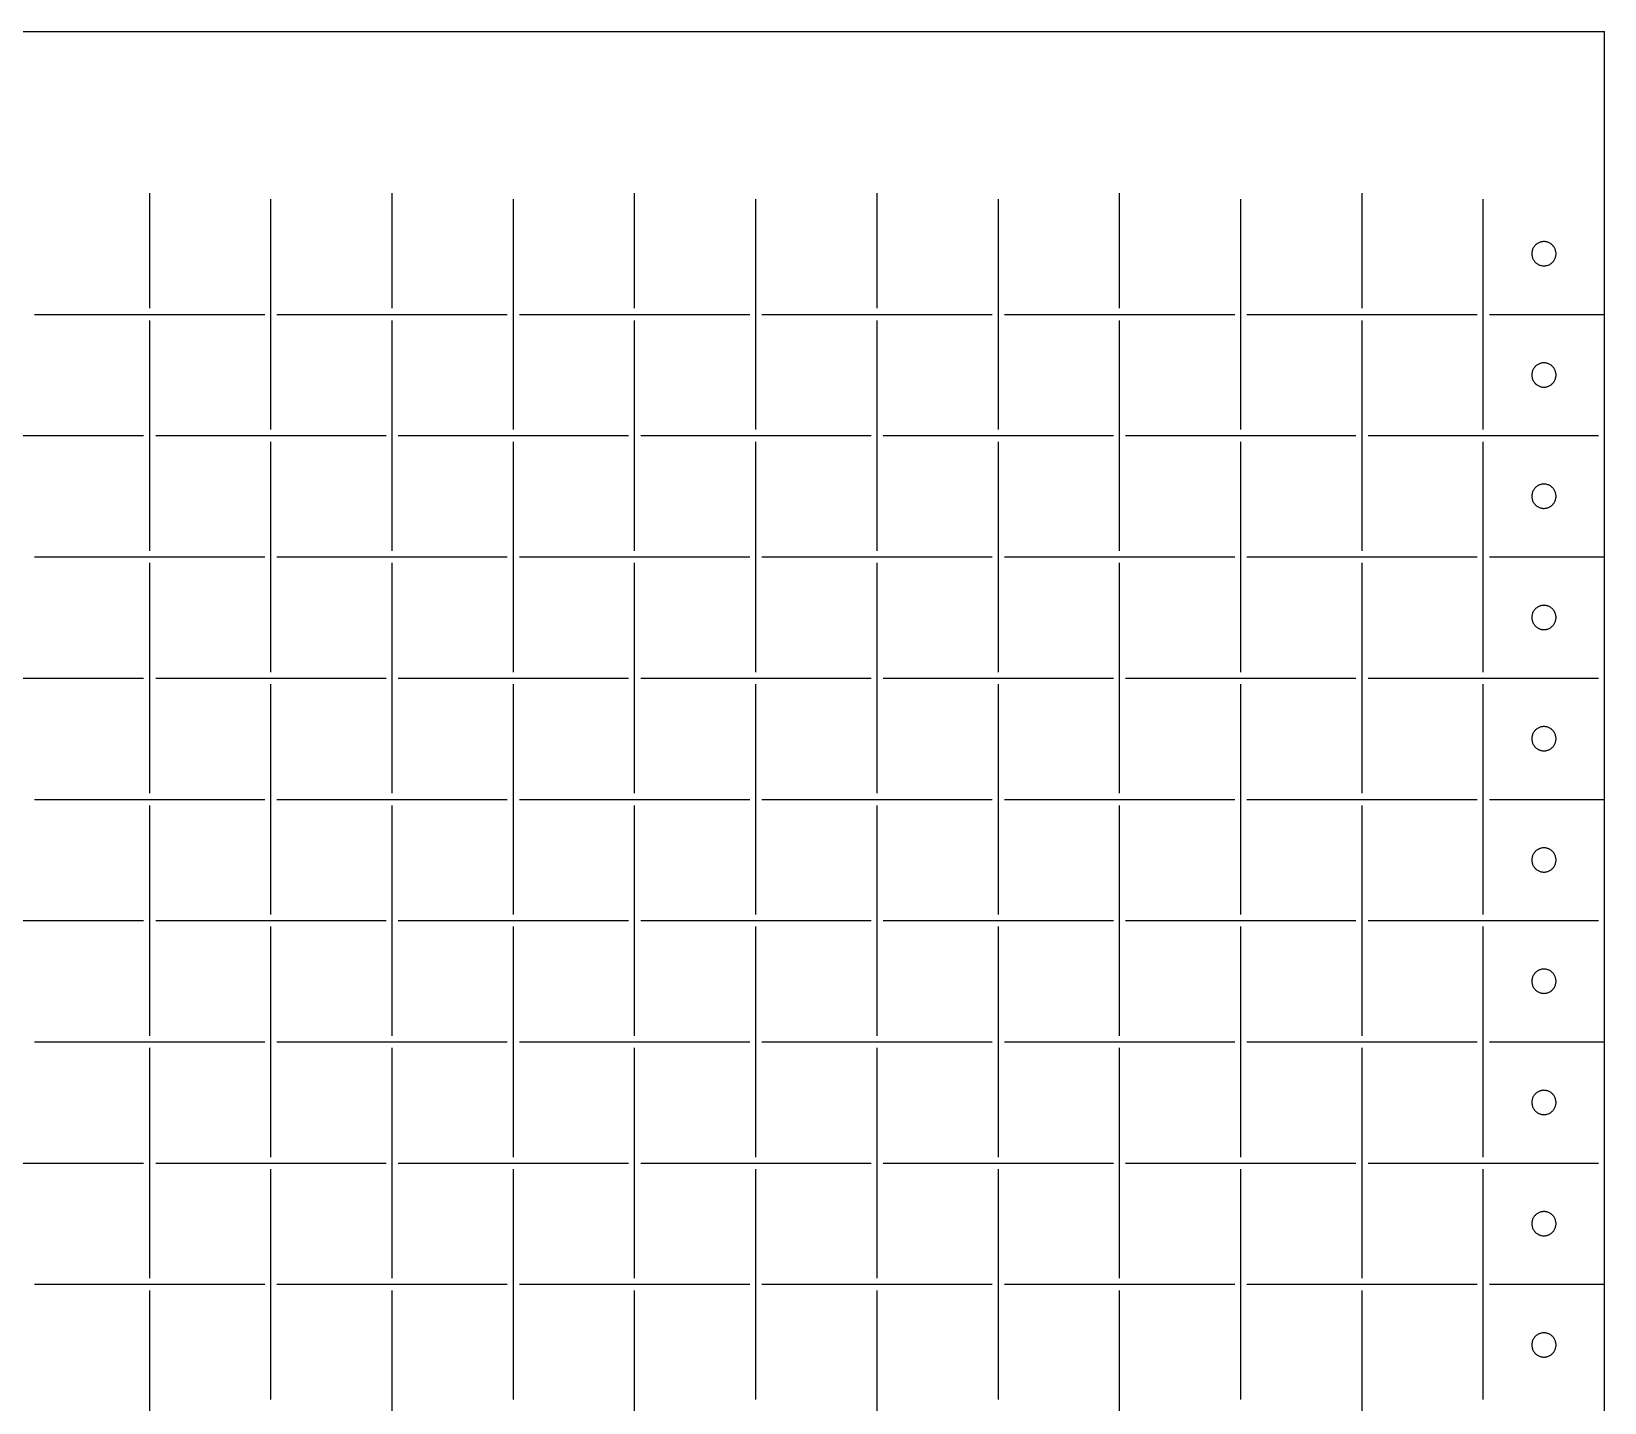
# Model space of a CAD drawing. Extents: x -1 to 386, y 36 to 428.
# Drawn here: x 178.3 to 385.9, y 217.7 to 398.7 of the extents above; entities that cross this region are included whole.
import ezdxf

# ---------------------------------------------------------------- set-up
doc = ezdxf.new("R2010")
doc.units = 0

msp = doc.modelspace()

# ---------------------------------------------------------------- linework, layer by layer
for p, q in [((65.9446, 398.668), (385.944, 398.668)), ((385.944, 36.0018), (385.944, 398.668)), ((193.945, 362.135), (193.945, 377.335)), ((209.945, 346.135), (209.945, 376.535)), ((225.945, 362.135), (225.945, 377.335)), ((241.945, 346.135), (241.945, 376.535)), ((257.944, 362.135), (257.944, 377.335)), ((273.944, 346.135), (273.944, 376.535)), ((289.944, 362.135), (289.944, 377.335)), ((305.944, 346.135), (305.944, 376.535)), ((321.944, 362.135), (321.944, 377.335)), ((337.944, 346.135), (337.944, 376.535)), ((353.944, 362.135), (353.944, 377.335)), ((369.944, 346.135), (369.944, 376.535)), ((376.357, 369.535), (376.347404, 369.434933)), ((376.373, 369.635), (376.357196, 369.535723)), ((376.395, 369.733), (376.372987, 369.634908)), ((376.423, 369.829), (376.39506, 369.732477)), ((376.457, 369.924), (376.422964, 369.829427)), ((376.497, 370.016), (376.457066, 369.923753)), ((376.542, 370.106), (376.496365, 370.01644)), ((376.593, 370.192), (376.541833, 370.105482)), ((376.65, 370.275), (376.593499, 370.191869)), ((376.712, 370.355), (376.650419, 370.275577)), ((376.778, 370.43), (376.711509, 370.354604)), ((376.849, 370.501), (376.777937, 370.429925)), ((376.925, 370.568), (376.84959, 370.501528)), ((377.004, 370.629), (376.924583, 370.567394)), ((377.087, 370.686), (377.003857, 370.629502)), ((377.174, 370.737), (377.087499, 370.685833)), ((377.263, 370.783), (377.173451, 370.737368)), ((377.355, 370.822), (377.262742, 370.782083)), ((377.45, 370.857), (377.355427, 370.822953)), ((377.546, 370.885), (377.44948, 370.856947)), ((377.645, 370.906), (377.5469, 370.884071)), ((377.744, 370.922), (377.644714, 370.90628)), ((377.844, 370.932), (377.743952, 370.922546)), ((377.944, 370.935), (377.843529, 370.931839)), ((378.045, 370.932), (377.944529, 370.935161)), ((378.145, 370.922), (378.044924, 370.931454)), ((378.244, 370.906), (378.144743, 370.92172)), ((378.342, 370.885), (378.2439, 370.906929)), ((378.439, 370.857), (378.34248, 370.885053)), ((378.533, 370.822), (378.438427, 370.856047)), ((378.626, 370.783), (378.533742, 370.822918)), ((378.715, 370.737), (378.625451, 370.782633)), ((378.802, 370.686), (378.715471, 370.737167)), ((378.885, 370.629), (378.801886, 370.685498)), ((378.964, 370.568), (378.884554, 370.629606)), ((379.04, 370.501), (378.964619, 370.567472)), ((379.111, 370.43), (379.039937, 370.501075)), ((379.177, 370.355), (379.110509, 370.430396)), ((379.239, 370.275), (379.177391, 370.354423)), ((379.295, 370.192), (379.238499, 370.275131)), ((379.346, 370.106), (379.294861, 370.192518)), ((379.392, 370.016), (379.346365, 370.10556)), ((379.432, 369.924), (379.392066, 370.016247)), ((379.466, 369.829), (379.431964, 369.923573)), ((379.494, 369.733), (379.46606, 369.829523)), ((379.516, 369.635), (379.493987, 369.733092)), ((379.532, 369.535), (379.516196, 369.634277)), ((379.541, 369.435), (379.531404, 369.535067)), ((376.344, 369.335), (376.347104, 369.234535)), ((376.348, 369.435), (376.344896, 369.334535)), ((376.348, 369.234), (376.357596, 369.133933)), ((376.357, 369.134), (376.372804, 369.034723)), ((376.373, 369.035), (376.395013, 368.936905)), ((376.395, 368.937), (376.42294, 368.840477)), ((376.423, 368.84), (376.457036, 368.745427)), ((376.457, 368.746), (376.496934, 368.653753)), ((376.497, 368.654), (376.542635, 368.564442)), ((376.542, 368.564), (376.593167, 368.477482)), ((376.593, 368.478), (376.649501, 368.394866)), ((376.65, 368.394), (376.711581, 368.31458)), ((376.712, 368.315), (376.778491, 368.239602)), ((376.778, 368.24), (376.849063, 368.168925)), ((376.849, 368.168), (376.92441, 368.101528)), ((376.925, 368.102), (377.004417, 368.040394)), ((377.004, 368.04), (377.087143, 367.983505)), ((377.087, 367.984), (377.173501, 367.932833)), ((377.174, 367.933), (377.263549, 367.887367)), ((377.263, 367.887), (377.355258, 367.84708)), ((377.355, 367.847), (377.449573, 367.812953)), ((377.45, 367.813), (377.54652, 367.784947)), ((377.546, 367.785), (377.6441, 367.763071)), ((377.645, 367.763), (377.744286, 367.74728)), ((377.744, 367.747), (377.844048, 367.737546)), ((377.844, 367.738), (377.944471, 367.734839)), ((377.944, 367.735), (378.044471, 367.738161)), ((378.045, 367.738), (378.145076, 367.747454)), ((378.145, 367.747), (378.244258, 367.76272)), ((378.244, 367.763), (378.3421, 367.784929)), ((378.342, 367.785), (378.43852, 367.813053)), ((378.439, 367.813), (378.533573, 367.847047)), ((378.533, 367.847), (378.625258, 367.88692)), ((378.626, 367.887), (378.715549, 367.932633)), ((378.715, 367.933), (378.801529, 367.984167)), ((378.802, 367.984), (378.885114, 368.040495)), ((378.885, 368.04), (378.964446, 368.101606)), ((378.964, 368.102), (379.039381, 368.168472)), ((379.04, 368.168), (379.111064, 368.239075)), ((379.111, 368.24), (379.177491, 368.315398)), ((379.177, 368.315), (379.238609, 368.39442)), ((379.239, 368.394), (379.295501, 368.477134)), ((379.295, 368.478), (379.346139, 368.564518)), ((379.346, 368.564), (379.391635, 368.653558)), ((379.392, 368.654), (379.431934, 368.746247)), ((379.432, 368.746), (379.466036, 368.840573)), ((379.466, 368.84), (379.49394, 368.936523)), ((379.494, 368.937), (379.516013, 369.035095)), ((379.516, 369.035), (379.531804, 369.134277)), ((379.532, 369.134), (379.541596, 369.234067)), ((379.544, 369.335), (379.540896, 369.435465)), ((379.541, 369.234), (379.544104, 369.334465)), ((178.745, 361.335), (209.145, 361.335)), ((210.745, 361.335), (241.145, 361.335)), ((242.744, 361.335), (273.144, 361.335)), ((274.744, 361.335), (305.144, 361.335)), ((306.744, 361.335), (337.144, 361.335)), ((338.744, 361.335), (369.144, 361.335)), ((370.744, 361.335), (385.944, 361.335)), ((193.945, 330.135), (193.945, 360.535)), ((225.945, 330.135), (225.945, 360.535)), ((257.944, 330.135), (257.944, 360.535)), ((289.944, 330.135), (289.944, 360.535)), ((321.944, 330.135), (321.944, 360.535)), ((353.944, 330.135), (353.944, 360.535)), ((376.344, 353.335), (376.347104, 353.234537)), ((376.348, 353.435), (376.344896, 353.334535)), ((376.357, 353.535), (376.347404, 353.434933)), ((376.348, 353.234), (376.357596, 353.13393)), ((376.357, 353.134), (376.372804, 353.034723)), ((376.373, 353.635), (376.357196, 353.535723)), ((376.395, 353.733), (376.372987, 353.634905)), ((376.373, 353.035), (376.395013, 352.936908)), ((376.395, 352.937), (376.42294, 352.840477)), ((376.423, 353.829), (376.39506, 353.732477)), ((376.457, 353.924), (376.422964, 353.829427)), ((376.497, 354.016), (376.457066, 353.923753)), ((376.542, 354.106), (376.496365, 354.01644)), ((376.593, 354.192), (376.541833, 354.105485)), ((376.65, 354.275), (376.593499, 354.191866)), ((376.712, 354.355), (376.650419, 354.275577)), ((376.778, 354.43), (376.711509, 354.354604)), ((376.849, 354.501), (376.777937, 354.429925)), ((376.925, 354.568), (376.84959, 354.501528)), ((377.004, 354.629), (376.924583, 354.567394)), ((377.087, 354.686), (377.003857, 354.629502)), ((377.174, 354.737), (377.087499, 354.685836)), ((377.263, 354.783), (377.173451, 354.737368)), ((377.355, 354.822), (377.262742, 354.78208)), ((377.45, 354.857), (377.355427, 354.822953)), ((377.546, 354.885), (377.44948, 354.856947)), ((377.645, 354.907), (377.5469, 354.885071)), ((377.744, 354.922), (377.644714, 354.90628)), ((377.844, 354.932), (377.743952, 354.922546)), ((377.944, 354.935), (377.843529, 354.931839)), ((378.045, 354.932), (377.944529, 354.935161)), ((378.145, 354.922), (378.044924, 354.931454)), ((378.244, 354.907), (378.144743, 354.92272)), ((378.342, 354.885), (378.2439, 354.906929)), ((378.439, 354.857), (378.34248, 354.885053)), ((378.533, 354.822), (378.438427, 354.856047)), ((378.626, 354.783), (378.533742, 354.82292)), ((378.715, 354.737), (378.625451, 354.782633)), ((378.802, 354.686), (378.715471, 354.737164)), ((378.885, 354.629), (378.801886, 354.685498)), ((378.964, 354.568), (378.884554, 354.629606)), ((379.04, 354.501), (378.964619, 354.567472)), ((379.111, 354.43), (379.039937, 354.501075)), ((379.177, 354.355), (379.110509, 354.430396)), ((379.239, 354.275), (379.177391, 354.354423)), ((379.295, 354.192), (379.238499, 354.275134)), ((379.346, 354.106), (379.294861, 354.192515)), ((379.392, 354.016), (379.346365, 354.10556)), ((379.432, 353.924), (379.392066, 354.016247)), ((379.466, 353.829), (379.431964, 353.923573)), ((379.466, 352.84), (379.49394, 352.936523)), ((379.494, 353.733), (379.46606, 353.829523)), ((379.516, 353.635), (379.493987, 353.733095)), ((379.494, 352.937), (379.516013, 353.035092)), ((379.516, 353.035), (379.531804, 353.134277)), ((379.532, 353.535), (379.516196, 353.634277)), ((379.541, 353.435), (379.531404, 353.535067)), ((379.532, 353.134), (379.541596, 353.23407)), ((379.544, 353.335), (379.540896, 353.435465)), ((379.541, 353.234), (379.544104, 353.334463)), ((376.423, 352.84), (376.457036, 352.745427)), ((376.457, 352.746), (376.496934, 352.653753)), ((376.497, 352.654), (376.542635, 352.56444)), ((376.542, 352.564), (376.593167, 352.477485)), ((376.593, 352.478), (376.649501, 352.394866)), ((376.65, 352.394), (376.711581, 352.314577)), ((376.712, 352.315), (376.778491, 352.239604)), ((376.778, 352.24), (376.849063, 352.168925)), ((376.849, 352.168), (376.92441, 352.101528)), ((376.925, 352.102), (377.004417, 352.040394)), ((377.004, 352.04), (377.087143, 351.983502)), ((377.087, 351.984), (377.173501, 351.932836)), ((377.174, 351.933), (377.263549, 351.887367)), ((377.263, 351.887), (377.355258, 351.84708)), ((377.355, 351.847), (377.449573, 351.812953)), ((377.45, 351.813), (377.54652, 351.784947)), ((377.546, 351.785), (377.6441, 351.763071)), ((377.645, 351.763), (377.744286, 351.74728)), ((377.744, 351.747), (377.844048, 351.737546)), ((377.844, 351.738), (377.944471, 351.734839)), ((377.944, 351.735), (378.044471, 351.738161)), ((378.045, 351.738), (378.145076, 351.747454)), ((378.145, 351.747), (378.244258, 351.76272)), ((378.244, 351.763), (378.3421, 351.784929)), ((378.342, 351.785), (378.43852, 351.813053)), ((378.439, 351.813), (378.533573, 351.847047)), ((378.533, 351.847), (378.625258, 351.88692)), ((378.626, 351.887), (378.715549, 351.932633)), ((378.715, 351.933), (378.801529, 351.984164)), ((378.802, 351.984), (378.885114, 352.040498)), ((378.885, 352.04), (378.964446, 352.101606)), ((378.964, 352.102), (379.039381, 352.168472)), ((379.04, 352.168), (379.111064, 352.239075)), ((379.111, 352.24), (379.177491, 352.315396)), ((379.177, 352.315), (379.238609, 352.394423)), ((379.239, 352.394), (379.295501, 352.477134)), ((379.295, 352.478), (379.346139, 352.564515)), ((379.346, 352.564), (379.391635, 352.65356)), ((379.392, 352.654), (379.431934, 352.746247)), ((379.432, 352.746), (379.466036, 352.840573)), ((162.745, 345.335), (193.145, 345.335)), ((194.745, 345.335), (225.145, 345.335)), ((226.745, 345.335), (257.144, 345.335)), ((258.744, 345.335), (289.144, 345.335)), ((290.744, 345.335), (321.144, 345.335)), ((322.744, 345.335), (353.144, 345.335)), ((354.744, 345.335), (385.144, 345.335)), ((209.945, 314.135), (209.945, 344.535)), ((241.945, 314.135), (241.945, 344.535)), ((273.944, 314.135), (273.944, 344.535)), ((305.944, 314.135), (305.944, 344.535)), ((337.944, 314.135), (337.944, 344.535)), ((369.944, 314.135), (369.944, 344.535)), ((376.778, 338.43), (376.711509, 338.354602)), ((376.849, 338.501), (376.777937, 338.429928)), ((376.925, 338.568), (376.84959, 338.501528)), ((377.004, 338.629), (376.924583, 338.567394)), ((377.087, 338.686), (377.003857, 338.629502)), ((377.174, 338.737), (377.087499, 338.685833)), ((377.263, 338.783), (377.173451, 338.737368)), ((377.355, 338.822), (377.262742, 338.782083)), ((377.45, 338.857), (377.355427, 338.82295)), ((377.546, 338.885), (377.44948, 338.856947)), ((377.645, 338.907), (377.5469, 338.885071)), ((377.744, 338.922), (377.644714, 338.90628)), ((377.844, 338.932), (377.743952, 338.922546)), ((377.944, 338.935), (377.843529, 338.931839)), ((378.045, 338.932), (377.944529, 338.935161)), ((378.145, 338.922), (378.044924, 338.931454)), ((378.244, 338.907), (378.144743, 338.92272)), ((378.342, 338.885), (378.2439, 338.906929)), ((378.439, 338.857), (378.34248, 338.885053)), ((378.533, 338.822), (378.438427, 338.85605)), ((378.626, 338.783), (378.533742, 338.822918)), ((378.715, 338.737), (378.625451, 338.782633)), ((378.802, 338.686), (378.715471, 338.737167)), ((378.885, 338.629), (378.801886, 338.685498)), ((378.964, 338.568), (378.884554, 338.629606)), ((379.04, 338.501), (378.964619, 338.567472)), ((379.111, 338.43), (379.039937, 338.501072)), ((379.177, 338.355), (379.110509, 338.430398)), ((376.344, 337.335), (376.347104, 337.234535)), ((376.348, 337.435), (376.344896, 337.334535)), ((376.357, 337.535), (376.347404, 337.434933)), ((376.348, 337.234), (376.357596, 337.133933)), ((376.357, 337.134), (376.372804, 337.034723)), ((376.373, 337.635), (376.357196, 337.535723)), ((376.395, 337.733), (376.372987, 337.634905)), ((376.373, 337.035), (376.395013, 336.936905)), ((376.395, 336.937), (376.42294, 336.840477)), ((376.423, 337.829), (376.39506, 337.732477)), ((376.457, 337.924), (376.422964, 337.829427)), ((376.423, 336.84), (376.457036, 336.745427)), ((376.457, 336.746), (376.496934, 336.653753)), ((376.497, 338.016), (376.457066, 337.923753)), ((376.542, 338.106), (376.496365, 338.016442)), ((376.497, 336.654), (376.542635, 336.564442)), ((376.593, 338.192), (376.541833, 338.105482)), ((376.542, 336.564), (376.593167, 336.477482)), ((376.593, 336.478), (376.649501, 336.394866)), ((376.65, 338.275), (376.593499, 338.191866)), ((376.65, 336.394), (376.711581, 336.31458)), ((376.712, 338.355), (376.650419, 338.27558)), ((376.712, 336.315), (376.778491, 336.239602)), ((379.111, 336.24), (379.177491, 336.315398)), ((379.177, 336.315), (379.238609, 336.39442)), ((379.239, 338.275), (379.177391, 338.35442)), ((379.295, 338.192), (379.238499, 338.275134)), ((379.239, 336.394), (379.295501, 336.477134)), ((379.346, 338.106), (379.294861, 338.192518)), ((379.295, 336.478), (379.346139, 336.564518)), ((379.346, 336.564), (379.391635, 336.653558)), ((379.392, 338.016), (379.346365, 338.105558)), ((379.392, 336.654), (379.431934, 336.746247)), ((379.432, 337.924), (379.392066, 338.016247)), ((379.466, 337.829), (379.431964, 337.923573)), ((379.432, 336.746), (379.466036, 336.840573)), ((379.466, 336.84), (379.49394, 336.936523)), ((379.494, 337.733), (379.46606, 337.829523)), ((379.516, 337.635), (379.493987, 337.733095)), ((379.494, 336.937), (379.516013, 337.035095)), ((379.516, 337.035), (379.531804, 337.134277)), ((379.532, 337.535), (379.516196, 337.634277)), ((379.541, 337.435), (379.531404, 337.535067)), ((379.532, 337.134), (379.541596, 337.234067)), ((379.544, 337.335), (379.540896, 337.435465)), ((379.541, 337.234), (379.544104, 337.334465)), ((376.778, 336.24), (376.849063, 336.168925)), ((376.849, 336.169), (376.92441, 336.102531)), ((376.925, 336.102), (377.004417, 336.040394)), ((377.004, 336.04), (377.087143, 335.983502)), ((377.087, 335.984), (377.173501, 335.932833)), ((377.174, 335.933), (377.263549, 335.887367)), ((377.263, 335.887), (377.355258, 335.847082)), ((377.355, 335.847), (377.449573, 335.81295)), ((377.45, 335.813), (377.54652, 335.784947)), ((377.546, 335.785), (377.6441, 335.763071)), ((377.645, 335.763), (377.744286, 335.74728)), ((377.744, 335.747), (377.844048, 335.737546)), ((377.844, 335.738), (377.944471, 335.734839)), ((377.944, 335.735), (378.044471, 335.738161)), ((378.045, 335.738), (378.145076, 335.747454)), ((378.145, 335.747), (378.244258, 335.76272)), ((378.244, 335.763), (378.3421, 335.784929)), ((378.342, 335.785), (378.43852, 335.813053)), ((378.439, 335.813), (378.533573, 335.84705)), ((378.533, 335.847), (378.625258, 335.886917)), ((378.626, 335.887), (378.715549, 335.932633)), ((378.715, 335.933), (378.801529, 335.984167)), ((378.802, 335.984), (378.885114, 336.040498)), ((378.885, 336.04), (378.964446, 336.101606)), ((378.964, 336.102), (379.039381, 336.168469)), ((379.04, 336.169), (379.111064, 336.240075)), ((178.745, 329.335), (209.145, 329.335)), ((193.945, 298.135), (193.945, 328.535)), ((210.745, 329.335), (241.145, 329.335)), ((225.945, 298.135), (225.945, 328.535)), ((242.744, 329.335), (273.144, 329.335)), ((257.944, 298.135), (257.944, 328.535)), ((274.744, 329.335), (305.144, 329.335)), ((289.944, 298.135), (289.944, 328.535)), ((306.744, 329.335), (337.144, 329.335)), ((321.944, 298.135), (321.944, 328.535)), ((338.744, 329.335), (369.144, 329.335)), ((353.944, 298.135), (353.944, 328.535)), ((370.744, 329.335), (385.944, 329.335)), ((376.423, 321.829), (376.39506, 321.732477)), ((376.457, 321.924), (376.422964, 321.829427)), ((376.497, 322.016), (376.457066, 321.923753)), ((376.542, 322.106), (376.496365, 322.01644)), ((376.593, 322.192), (376.541833, 322.105485)), ((376.65, 322.275), (376.593499, 322.191866)), ((376.712, 322.355), (376.650419, 322.275577)), ((376.778, 322.43), (376.711509, 322.354604)), ((376.849, 322.501), (376.777937, 322.429925)), ((376.925, 322.568), (376.84959, 322.501528)), ((377.004, 322.629), (376.924583, 322.567394)), ((377.087, 322.686), (377.003857, 322.629502)), ((377.174, 322.737), (377.087499, 322.685836)), ((377.263, 322.783), (377.173451, 322.737368)), ((377.355, 322.823), (377.262742, 322.78308)), ((377.45, 322.857), (377.355427, 322.822953)), ((377.546, 322.885), (377.44948, 322.856947)), ((377.645, 322.907), (377.5469, 322.885071)), ((377.744, 322.922), (377.644714, 322.90628)), ((377.844, 322.932), (377.743952, 322.922546)), ((377.944, 322.935), (377.843529, 322.931839)), ((378.045, 322.932), (377.944529, 322.935161)), ((378.145, 322.922), (378.044924, 322.931454)), ((378.244, 322.907), (378.144743, 322.92272)), ((378.342, 322.885), (378.2439, 322.906929)), ((378.439, 322.857), (378.34248, 322.885053)), ((378.533, 322.823), (378.438427, 322.857047)), ((378.626, 322.783), (378.533742, 322.82292)), ((378.715, 322.737), (378.625451, 322.782633)), ((378.802, 322.686), (378.715471, 322.737164)), ((378.885, 322.629), (378.801886, 322.685498)), ((378.964, 322.568), (378.884554, 322.629606)), ((379.04, 322.501), (378.964619, 322.567472)), ((379.111, 322.43), (379.039937, 322.501075)), ((379.177, 322.355), (379.110509, 322.430396)), ((379.239, 322.275), (379.177391, 322.354423)), ((379.295, 322.192), (379.238499, 322.275134)), ((379.346, 322.106), (379.294861, 322.192515)), ((379.392, 322.016), (379.346365, 322.10556)), ((379.432, 321.924), (379.392066, 322.016247)), ((379.466, 321.829), (379.431964, 321.923573)), ((379.494, 321.733), (379.46606, 321.829523)), ((376.344, 321.335), (376.347104, 321.234535)), ((376.348, 321.435), (376.344896, 321.334537)), ((376.357, 321.535), (376.347404, 321.43493)), ((376.348, 321.234), (376.357596, 321.133933)), ((376.357, 321.134), (376.372804, 321.034723)), ((376.373, 321.635), (376.357196, 321.535723)), ((376.395, 321.733), (376.372987, 321.634908)), ((376.373, 321.035), (376.395013, 320.936905)), ((376.395, 320.937), (376.42294, 320.840477)), ((376.423, 320.84), (376.457036, 320.745427)), ((376.457, 320.746), (376.496934, 320.653753)), ((376.497, 320.654), (376.542635, 320.56444)), ((376.542, 320.564), (376.593167, 320.477485)), ((376.593, 320.478), (376.649501, 320.394866)), ((376.65, 320.394), (376.711581, 320.314577)), ((376.712, 320.315), (376.778491, 320.239604)), ((376.778, 320.24), (376.849063, 320.168925)), ((376.849, 320.169), (376.92441, 320.102528)), ((376.925, 320.102), (377.004417, 320.040394)), ((377.004, 320.04), (377.087143, 319.983505)), ((377.087, 319.984), (377.173501, 319.932833)), ((377.174, 319.933), (377.263549, 319.887367)), ((377.263, 319.887), (377.355258, 319.84708)), ((377.355, 319.847), (377.449573, 319.812953)), ((377.45, 319.813), (377.54652, 319.784947)), ((377.546, 319.785), (377.6441, 319.763071)), ((377.645, 319.763), (377.744286, 319.74728)), ((377.744, 319.747), (377.844048, 319.737546)), ((377.844, 319.738), (377.944471, 319.734839)), ((377.944, 319.735), (378.044471, 319.738161)), ((378.045, 319.738), (378.145076, 319.747454)), ((378.145, 319.747), (378.244258, 319.76272)), ((378.244, 319.763), (378.3421, 319.784929)), ((378.342, 319.785), (378.43852, 319.813053)), ((378.439, 319.813), (378.533573, 319.847047)), ((378.533, 319.847), (378.625258, 319.88692)), ((378.626, 319.887), (378.715549, 319.932633)), ((378.715, 319.933), (378.801529, 319.984167)), ((378.802, 319.984), (378.885114, 320.040495)), ((378.885, 320.04), (378.964446, 320.101606)), ((378.964, 320.102), (379.039381, 320.168472)), ((379.04, 320.169), (379.111064, 320.240075)), ((379.111, 320.24), (379.177491, 320.315396)), ((379.177, 320.315), (379.238609, 320.394423)), ((379.239, 320.394), (379.295501, 320.477134)), ((379.295, 320.478), (379.346139, 320.564515)), ((379.346, 320.564), (379.391635, 320.65356)), ((379.392, 320.654), (379.431934, 320.746247)), ((379.432, 320.746), (379.466036, 320.840573)), ((379.466, 320.84), (379.49394, 320.936523)), ((379.516, 321.635), (379.493987, 321.733092)), ((379.494, 320.937), (379.516013, 321.035095)), ((379.516, 321.035), (379.531804, 321.134277)), ((379.532, 321.535), (379.516196, 321.634277)), ((379.541, 321.435), (379.531404, 321.53507)), ((379.532, 321.134), (379.541596, 321.234067)), ((379.544, 321.335), (379.540896, 321.435463)), ((379.541, 321.234), (379.544104, 321.334465)), ((162.745, 313.335), (193.145, 313.335)), ((194.745, 313.335), (225.145, 313.335)), ((209.945, 282.135), (209.945, 312.535)), ((226.745, 313.335), (257.144, 313.335)), ((241.945, 282.135), (241.945, 312.535)), ((258.744, 313.335), (289.144, 313.335)), ((273.944, 282.135), (273.944, 312.535)), ((290.744, 313.335), (321.144, 313.335)), ((305.944, 282.135), (305.944, 312.535)), ((322.744, 313.335), (353.144, 313.335)), ((337.944, 282.135), (337.944, 312.535)), ((354.744, 313.335), (385.144, 313.335)), ((369.944, 282.135), (369.944, 312.535)), ((376.344, 305.335), (376.347104, 305.234537)), ((376.348, 305.435), (376.344896, 305.334535)), ((376.357, 305.535), (376.347404, 305.434933)), ((376.348, 305.234), (376.357596, 305.13393)), ((376.373, 305.635), (376.357196, 305.535723)), ((376.395, 305.733), (376.372987, 305.634905)), ((376.423, 305.829), (376.39506, 305.732477)), ((376.457, 305.924), (376.422964, 305.829427)), ((376.497, 306.016), (376.457066, 305.923753)), ((376.542, 306.106), (376.496365, 306.016442)), ((376.593, 306.192), (376.541833, 306.105482)), ((376.65, 306.275), (376.593499, 306.191866)), ((376.712, 306.355), (376.650419, 306.275577)), ((376.778, 306.43), (376.711509, 306.354604)), ((376.849, 306.501), (376.777937, 306.429925)), ((376.925, 306.568), (376.84959, 306.501528)), ((377.004, 306.629), (376.924583, 306.567394)), ((377.087, 306.686), (377.003857, 306.629505)), ((377.174, 306.737), (377.087499, 306.685833)), ((377.263, 306.783), (377.173451, 306.737368)), ((377.355, 306.823), (377.262742, 306.78308)), ((377.45, 306.857), (377.355427, 306.822953)), ((377.546, 306.885), (377.44948, 306.856947)), ((377.645, 306.907), (377.5469, 306.885071)), ((377.744, 306.922), (377.644714, 306.90628)), ((377.844, 306.932), (377.743952, 306.922546)), ((377.944, 306.935), (377.843529, 306.931839)), ((378.045, 306.932), (377.944529, 306.935161)), ((378.145, 306.922), (378.044924, 306.931454)), ((378.244, 306.907), (378.144743, 306.92272)), ((378.342, 306.885), (378.2439, 306.906929)), ((378.439, 306.857), (378.34248, 306.885053)), ((378.533, 306.823), (378.438427, 306.857047)), ((378.626, 306.783), (378.533742, 306.82292)), ((378.715, 306.737), (378.625451, 306.782633)), ((378.802, 306.686), (378.715471, 306.737167)), ((378.885, 306.629), (378.801886, 306.685495)), ((378.964, 306.568), (378.884554, 306.629606)), ((379.04, 306.501), (378.964619, 306.567472)), ((379.111, 306.43), (379.039937, 306.501075)), ((379.177, 306.355), (379.110509, 306.430396)), ((379.239, 306.275), (379.177391, 306.354423)), ((379.295, 306.192), (379.238499, 306.275134)), ((379.346, 306.106), (379.294861, 306.192518)), ((379.392, 306.016), (379.346365, 306.105558)), ((379.432, 305.924), (379.392066, 306.016247)), ((379.466, 305.829), (379.431964, 305.923573)), ((379.494, 305.733), (379.46606, 305.829523)), ((379.516, 305.635), (379.493987, 305.733095)), ((379.532, 305.535), (379.516196, 305.634277)), ((379.541, 305.435), (379.531404, 305.535067)), ((379.532, 305.134), (379.541596, 305.23407)), ((379.544, 305.335), (379.540896, 305.435465)), ((379.541, 305.234), (379.544104, 305.334463)), ((376.357, 305.134), (376.372804, 305.034723)), ((376.373, 305.035), (376.395013, 304.936908)), ((376.395, 304.937), (376.42294, 304.840477)), ((376.423, 304.84), (376.457036, 304.745427)), ((376.457, 304.746), (376.496934, 304.653753)), ((376.497, 304.654), (376.542635, 304.56444)), ((376.542, 304.564), (376.593167, 304.477482)), ((376.593, 304.478), (376.649501, 304.394869)), ((376.65, 304.394), (376.711581, 304.314577)), ((376.712, 304.315), (376.778491, 304.239604)), ((376.778, 304.24), (376.849063, 304.168925)), ((376.849, 304.169), (376.92441, 304.102528)), ((376.925, 304.102), (377.004417, 304.040394)), ((377.004, 304.04), (377.087143, 303.983502)), ((377.087, 303.984), (377.173501, 303.932836)), ((377.174, 303.933), (377.263549, 303.887365)), ((377.263, 303.887), (377.355258, 303.847082)), ((377.355, 303.847), (377.449573, 303.812953)), ((377.45, 303.813), (377.54652, 303.784947)), ((377.546, 303.785), (377.6441, 303.763071)), ((377.645, 303.763), (377.744286, 303.74728)), ((377.744, 303.748), (377.844048, 303.738546)), ((377.844, 303.738), (377.944471, 303.734839)), ((377.944, 303.735), (378.044471, 303.738161)), ((378.045, 303.738), (378.145076, 303.747454)), ((378.145, 303.748), (378.244258, 303.76372)), ((378.244, 303.763), (378.3421, 303.784929)), ((378.342, 303.785), (378.43852, 303.813053)), ((378.439, 303.813), (378.533573, 303.847047)), ((378.533, 303.847), (378.625258, 303.886917)), ((378.626, 303.887), (378.715549, 303.932635)), ((378.715, 303.933), (378.801529, 303.984164)), ((378.802, 303.984), (378.885114, 304.040498)), ((378.885, 304.04), (378.964446, 304.101606)), ((378.964, 304.102), (379.039381, 304.168472)), ((379.04, 304.169), (379.111064, 304.240075)), ((379.111, 304.24), (379.177491, 304.315396)), ((379.177, 304.315), (379.238609, 304.394423)), ((379.239, 304.394), (379.295501, 304.477131)), ((379.295, 304.478), (379.346139, 304.564518)), ((379.346, 304.564), (379.391635, 304.65356)), ((379.392, 304.654), (379.431934, 304.746247)), ((379.432, 304.746), (379.466036, 304.840573)), ((379.466, 304.84), (379.49394, 304.936523)), ((379.494, 304.937), (379.516013, 305.035092)), ((379.516, 305.035), (379.531804, 305.134277)), ((178.745, 297.335), (209.145, 297.335)), ((210.745, 297.335), (241.145, 297.335)), ((242.744, 297.335), (273.144, 297.335)), ((274.744, 297.335), (305.144, 297.335)), ((306.744, 297.335), (337.144, 297.335)), ((338.744, 297.335), (369.144, 297.335)), ((370.744, 297.335), (385.944, 297.335)), ((193.945, 266.135), (193.945, 296.535)), ((225.945, 266.135), (225.945, 296.535)), ((257.944, 266.135), (257.944, 296.535)), ((289.944, 266.135), (289.944, 296.535)), ((321.944, 266.135), (321.944, 296.535)), ((353.944, 266.135), (353.944, 296.535)), ((377.087, 290.686), (377.003857, 290.629502)), ((377.174, 290.737), (377.087499, 290.685833)), ((377.263, 290.783), (377.173451, 290.737368)), ((377.355, 290.823), (377.262742, 290.783082)), ((377.45, 290.857), (377.355427, 290.82295)), ((377.546, 290.885), (377.44948, 290.856947)), ((377.645, 290.907), (377.5469, 290.885071)), ((377.744, 290.922), (377.644714, 290.90628)), ((377.844, 290.932), (377.743952, 290.922546)), ((377.944, 290.935), (377.843529, 290.931839)), ((378.045, 290.932), (377.944529, 290.935161)), ((378.145, 290.922), (378.044924, 290.931454)), ((378.244, 290.907), (378.144743, 290.92272)), ((378.342, 290.885), (378.2439, 290.906929)), ((378.439, 290.857), (378.34248, 290.885053)), ((378.533, 290.823), (378.438427, 290.85705)), ((378.626, 290.783), (378.533742, 290.822918)), ((378.715, 290.737), (378.625451, 290.782633)), ((378.802, 290.686), (378.715471, 290.737167)), ((378.885, 290.629), (378.801886, 290.685498)), ((376.344, 289.335), (376.347104, 289.234535)), ((376.348, 289.435), (376.344896, 289.334535)), ((376.357, 289.535), (376.347404, 289.434933)), ((376.348, 289.234), (376.357596, 289.133933)), ((376.357, 289.134), (376.372804, 289.034723)), ((376.373, 289.635), (376.357196, 289.535723)), ((376.395, 289.733), (376.372987, 289.634908)), ((376.373, 289.035), (376.395013, 288.936905)), ((376.395, 288.937), (376.42294, 288.840477)), ((376.423, 289.829), (376.39506, 289.732474)), ((376.457, 289.924), (376.422964, 289.82943)), ((376.423, 288.84), (376.457036, 288.745427)), ((376.457, 288.746), (376.496934, 288.653753)), ((376.497, 290.016), (376.457066, 289.92375)), ((376.542, 290.106), (376.496365, 290.016442)), ((376.497, 288.654), (376.542635, 288.564442)), ((376.593, 290.192), (376.541833, 290.105482)), ((376.542, 288.564), (376.593167, 288.477482)), ((376.65, 290.275), (376.593499, 290.191866)), ((376.712, 290.355), (376.650419, 290.27558)), ((376.778, 290.43), (376.711509, 290.354602)), ((376.849, 290.501), (376.777937, 290.429925)), ((376.925, 290.568), (376.84959, 290.501531)), ((377.004, 290.629), (376.924583, 290.567394)), ((378.964, 290.568), (378.884554, 290.629606)), ((379.04, 290.501), (378.964619, 290.567469)), ((379.111, 290.43), (379.039937, 290.501075)), ((379.177, 290.355), (379.110509, 290.430398)), ((379.239, 290.275), (379.177391, 290.35442)), ((379.295, 290.192), (379.238499, 290.275134)), ((379.346, 290.106), (379.294861, 290.192518)), ((379.295, 288.478), (379.346139, 288.564518)), ((379.346, 288.564), (379.391635, 288.653558)), ((379.392, 290.016), (379.346365, 290.105558)), ((379.392, 288.654), (379.431934, 288.746247)), ((379.432, 289.924), (379.392066, 290.01625)), ((379.466, 289.829), (379.431964, 289.92357)), ((379.432, 288.746), (379.466036, 288.840573)), ((379.466, 288.84), (379.49394, 288.936523)), ((379.494, 289.733), (379.46606, 289.829526)), ((379.516, 289.635), (379.493987, 289.733092)), ((379.494, 288.937), (379.516013, 289.035095)), ((379.516, 289.035), (379.531804, 289.134277)), ((379.532, 289.535), (379.516196, 289.634277)), ((379.541, 289.435), (379.531404, 289.535067)), ((379.532, 289.134), (379.541596, 289.234067)), ((379.544, 289.335), (379.540896, 289.435465)), ((379.541, 289.234), (379.544104, 289.334465)), ((376.593, 288.478), (376.649501, 288.394866)), ((376.65, 288.394), (376.711581, 288.31458)), ((376.712, 288.315), (376.778491, 288.239602)), ((376.778, 288.24), (376.849063, 288.168925)), ((376.849, 288.169), (376.92441, 288.102528)), ((376.925, 288.102), (377.004417, 288.040397)), ((377.004, 288.04), (377.087143, 287.983502)), ((377.087, 287.984), (377.173501, 287.932833)), ((377.174, 287.933), (377.263549, 287.887367)), ((377.263, 287.887), (377.355258, 287.847082)), ((377.355, 287.847), (377.449573, 287.81295)), ((377.45, 287.813), (377.54652, 287.784947)), ((377.546, 287.785), (377.6441, 287.763071)), ((377.645, 287.763), (377.744286, 287.74728)), ((377.744, 287.748), (377.844048, 287.738546)), ((377.844, 287.738), (377.944471, 287.734839)), ((377.944, 287.735), (378.044471, 287.738161)), ((378.045, 287.738), (378.145076, 287.747454)), ((378.145, 287.748), (378.244258, 287.76372)), ((378.244, 287.763), (378.3421, 287.784929)), ((378.342, 287.785), (378.43852, 287.813053)), ((378.439, 287.813), (378.533573, 287.84705)), ((378.533, 287.847), (378.625258, 287.886917)), ((378.626, 287.887), (378.715549, 287.932633)), ((378.715, 287.933), (378.801529, 287.984167)), ((378.802, 287.984), (378.885114, 288.040498)), ((378.885, 288.04), (378.964446, 288.101603)), ((378.964, 288.102), (379.039381, 288.168472)), ((379.04, 288.169), (379.111064, 288.240075)), ((379.111, 288.24), (379.177491, 288.315398)), ((379.177, 288.315), (379.238609, 288.39442)), ((379.239, 288.394), (379.295501, 288.477134)), ((162.745, 281.335), (193.145, 281.335)), ((194.745, 281.335), (225.145, 281.335)), ((209.945, 250.135), (209.945, 280.535)), ((226.745, 281.335), (257.144, 281.335)), ((241.945, 250.135), (241.945, 280.535)), ((258.744, 281.335), (289.144, 281.335)), ((273.944, 250.135), (273.944, 280.535)), ((290.744, 281.335), (321.144, 281.335)), ((305.944, 250.135), (305.944, 280.535)), ((322.744, 281.335), (353.144, 281.335)), ((337.944, 250.135), (337.944, 280.535)), ((354.744, 281.335), (385.144, 281.335)), ((369.944, 250.135), (369.944, 280.535)), ((376.542, 274.106), (376.496365, 274.01644)), ((376.593, 274.192), (376.541833, 274.105485)), ((376.65, 274.275), (376.593499, 274.191866)), ((376.712, 274.355), (376.650419, 274.275577)), ((376.778, 274.43), (376.711509, 274.354604)), ((376.849, 274.501), (376.777937, 274.429925)), ((376.925, 274.568), (376.84959, 274.501528)), ((377.004, 274.629), (376.924583, 274.567394)), ((377.087, 274.686), (377.003857, 274.629502)), ((377.174, 274.737), (377.087499, 274.685836)), ((377.263, 274.783), (377.173451, 274.737368)), ((377.355, 274.823), (377.262742, 274.78308)), ((377.45, 274.857), (377.355427, 274.822953)), ((377.546, 274.885), (377.44948, 274.856947)), ((377.645, 274.907), (377.5469, 274.885071)), ((377.744, 274.922), (377.644714, 274.90628)), ((377.844, 274.932), (377.743952, 274.922546)), ((377.944, 274.935), (377.843529, 274.931839)), ((378.045, 274.932), (377.944529, 274.935161)), ((378.145, 274.922), (378.044924, 274.931454)), ((378.244, 274.907), (378.144743, 274.92272)), ((378.342, 274.885), (378.2439, 274.906929)), ((378.439, 274.857), (378.34248, 274.885053)), ((378.533, 274.823), (378.438427, 274.857047)), ((378.626, 274.783), (378.533742, 274.82292)), ((378.715, 274.737), (378.625451, 274.782633)), ((378.802, 274.686), (378.715471, 274.737164)), ((378.885, 274.629), (378.801886, 274.685498)), ((378.964, 274.568), (378.884554, 274.629606)), ((379.04, 274.501), (378.964619, 274.567472)), ((379.111, 274.43), (379.039937, 274.501075)), ((379.177, 274.355), (379.110509, 274.430396)), ((379.239, 274.275), (379.177391, 274.354423)), ((379.295, 274.192), (379.238499, 274.275134)), ((379.346, 274.106), (379.294861, 274.192515)), ((379.392, 274.016), (379.346365, 274.10556)), ((376.344, 273.335), (376.347104, 273.234535)), ((376.348, 273.435), (376.344896, 273.334537)), ((376.357, 273.535), (376.347404, 273.43493)), ((376.348, 273.234), (376.357596, 273.133933)), ((376.357, 273.134), (376.372804, 273.034723)), ((376.373, 273.635), (376.357196, 273.535723)), ((376.395, 273.733), (376.372987, 273.634908)), ((376.373, 273.035), (376.395013, 272.936905)), ((376.395, 272.937), (376.42294, 272.840477)), ((376.423, 273.829), (376.39506, 273.732477)), ((376.457, 273.924), (376.422964, 273.829427)), ((376.423, 272.84), (376.457036, 272.745427)), ((376.457, 272.746), (376.496934, 272.653753)), ((376.497, 274.016), (376.457066, 273.923753)), ((376.497, 272.654), (376.542635, 272.56444)), ((376.542, 272.564), (376.593167, 272.477485)), ((376.593, 272.478), (376.649501, 272.394866)), ((376.65, 272.394), (376.711581, 272.314577)), ((376.712, 272.315), (376.778491, 272.239604)), ((376.778, 272.24), (376.849063, 272.168925)), ((376.849, 272.169), (376.92441, 272.102528)), ((376.925, 272.102), (377.004417, 272.040394)), ((377.004, 272.04), (377.087143, 271.983505)), ((377.087, 271.984), (377.173501, 271.932833)), ((378.715, 271.933), (378.801529, 271.984167)), ((378.802, 271.984), (378.885114, 272.040495)), ((378.885, 272.04), (378.964446, 272.101606)), ((378.964, 272.102), (379.039381, 272.168472)), ((379.04, 272.169), (379.111064, 272.240075)), ((379.111, 272.24), (379.177491, 272.315396)), ((379.177, 272.315), (379.238609, 272.394423)), ((379.239, 272.394), (379.295501, 272.477134)), ((379.295, 272.478), (379.346139, 272.564515)), ((379.346, 272.564), (379.391635, 272.65356)), ((379.392, 272.654), (379.431934, 272.746247)), ((379.432, 273.924), (379.392066, 274.016247)), ((379.466, 273.829), (379.431964, 273.923573)), ((379.432, 272.746), (379.466036, 272.840573)), ((379.466, 272.84), (379.49394, 272.936523)), ((379.494, 273.733), (379.46606, 273.829523)), ((379.516, 273.635), (379.493987, 273.733092)), ((379.494, 272.937), (379.516013, 273.035095)), ((379.516, 273.035), (379.531804, 273.134277)), ((379.532, 273.535), (379.516196, 273.634277)), ((379.541, 273.435), (379.531404, 273.53507)), ((379.532, 273.134), (379.541596, 273.234067)), ((379.544, 273.335), (379.540896, 273.435463)), ((379.541, 273.234), (379.544104, 273.334465)), ((377.174, 271.933), (377.263549, 271.887367)), ((377.263, 271.887), (377.355258, 271.84708)), ((377.355, 271.847), (377.449573, 271.812953)), ((377.45, 271.813), (377.54652, 271.784947)), ((377.546, 271.785), (377.6441, 271.763071)), ((377.645, 271.763), (377.744286, 271.74728)), ((377.744, 271.748), (377.844048, 271.738546)), ((377.844, 271.738), (377.944471, 271.734839)), ((377.944, 271.735), (378.044471, 271.738161)), ((378.045, 271.738), (378.145076, 271.747454)), ((378.145, 271.748), (378.244258, 271.76372)), ((378.244, 271.763), (378.3421, 271.784929)), ((378.342, 271.785), (378.43852, 271.813053)), ((378.439, 271.813), (378.533573, 271.847047)), ((378.533, 271.847), (378.625258, 271.88692)), ((378.626, 271.887), (378.715549, 271.932633)), ((178.745, 265.335), (209.145, 265.335)), ((193.945, 234.135), (193.945, 264.535)), ((210.745, 265.335), (241.145, 265.335)), ((225.945, 234.135), (225.945, 264.535)), ((242.744, 265.335), (273.144, 265.335)), ((257.944, 234.135), (257.944, 264.535)), ((274.744, 265.335), (305.144, 265.335)), ((289.944, 234.135), (289.944, 264.535)), ((306.744, 265.335), (337.144, 265.335)), ((321.944, 234.135), (321.944, 264.535)), ((338.744, 265.335), (369.144, 265.335)), ((353.944, 234.135), (353.944, 264.535)), ((370.744, 265.335), (385.944, 265.335)), ((376.348, 257.435), (376.344896, 257.334535)), ((376.357, 257.535), (376.347404, 257.434933)), ((376.373, 257.635), (376.357196, 257.535723)), ((376.395, 257.733), (376.372987, 257.634905)), ((376.423, 257.829), (376.39506, 257.732477)), ((376.457, 257.924), (376.422964, 257.829427)), ((376.497, 258.016), (376.457066, 257.923753)), ((376.542, 258.106), (376.496365, 258.016442)), ((376.593, 258.192), (376.541833, 258.105482)), ((376.65, 258.275), (376.593499, 258.191866)), ((376.712, 258.355), (376.650419, 258.275577)), ((376.778, 258.43), (376.711509, 258.354604)), ((376.849, 258.501), (376.777937, 258.429925)), ((376.925, 258.568), (376.84959, 258.501528)), ((377.004, 258.629), (376.924583, 258.567394)), ((377.087, 258.686), (377.003857, 258.629505)), ((377.174, 258.737), (377.087499, 258.685833)), ((377.263, 258.783), (377.173451, 258.737368)), ((377.355, 258.823), (377.262742, 258.78308)), ((377.45, 258.857), (377.355427, 258.822953)), ((377.546, 258.885), (377.44948, 258.856947)), ((377.645, 258.907), (377.5469, 258.885071)), ((377.744, 258.922), (377.644714, 258.90628)), ((377.844, 258.932), (377.743952, 258.922546)), ((377.944, 258.935), (377.843529, 258.931839)), ((378.045, 258.932), (377.944529, 258.935161)), ((378.145, 258.922), (378.044924, 258.931454)), ((378.244, 258.907), (378.144743, 258.92272)), ((378.342, 258.885), (378.2439, 258.906929)), ((378.439, 258.857), (378.34248, 258.885053)), ((378.533, 258.823), (378.438427, 258.857047)), ((378.626, 258.783), (378.533742, 258.82292)), ((378.715, 258.737), (378.625451, 258.782633)), ((378.802, 258.686), (378.715471, 258.737167)), ((378.885, 258.629), (378.801886, 258.685495)), ((378.964, 258.568), (378.884554, 258.629606)), ((379.04, 258.501), (378.964619, 258.567472)), ((379.111, 258.43), (379.039937, 258.501075)), ((379.177, 258.355), (379.110509, 258.430396)), ((379.239, 258.275), (379.177391, 258.354423)), ((379.295, 258.192), (379.238499, 258.275134)), ((379.346, 258.106), (379.294861, 258.192518)), ((379.392, 258.016), (379.346365, 258.105558)), ((379.432, 257.924), (379.392066, 258.016247)), ((379.466, 257.829), (379.431964, 257.923573)), ((379.494, 257.733), (379.46606, 257.829523)), ((379.516, 257.635), (379.493987, 257.733095)), ((379.532, 257.535), (379.516196, 257.634277)), ((379.541, 257.435), (379.531404, 257.535067)), ((379.544, 257.335), (379.540896, 257.435465)), ((376.344, 257.335), (376.347104, 257.234537)), ((376.348, 257.234), (376.357596, 257.13393)), ((376.357, 257.134), (376.372804, 257.034723)), ((376.373, 257.035), (376.395013, 256.936908)), ((376.395, 256.937), (376.42294, 256.840474)), ((376.423, 256.84), (376.457036, 256.74543)), ((376.457, 256.746), (376.496934, 256.653753)), ((376.497, 256.654), (376.542635, 256.56444)), ((376.542, 256.564), (376.593167, 256.477482)), ((376.593, 256.478), (376.649501, 256.394869)), ((376.65, 256.394), (376.711581, 256.314577)), ((376.712, 256.315), (376.778491, 256.239602)), ((376.778, 256.24), (376.849063, 256.168928)), ((376.849, 256.169), (376.92441, 256.102528)), ((376.925, 256.102), (377.004417, 256.040394)), ((377.004, 256.04), (377.087143, 255.983502)), ((377.087, 255.984), (377.173501, 255.932833)), ((377.174, 255.933), (377.263549, 255.887367)), ((377.263, 255.887), (377.355258, 255.847082)), ((377.355, 255.847), (377.449573, 255.812953)), ((377.45, 255.813), (377.54652, 255.784947)), ((377.546, 255.785), (377.6441, 255.763071)), ((377.645, 255.763), (377.744286, 255.74728)), ((377.744, 255.748), (377.844048, 255.738546)), ((377.844, 255.738), (377.944471, 255.734839)), ((377.944, 255.735), (378.044471, 255.738161)), ((378.045, 255.738), (378.145076, 255.747454)), ((378.145, 255.748), (378.244258, 255.76372)), ((378.244, 255.763), (378.3421, 255.784929)), ((378.342, 255.785), (378.43852, 255.813053)), ((378.439, 255.813), (378.533573, 255.847047)), ((378.533, 255.847), (378.625258, 255.886918)), ((378.626, 255.887), (378.715549, 255.932633)), ((378.715, 255.933), (378.801529, 255.984167)), ((378.802, 255.984), (378.885114, 256.040498)), ((378.885, 256.04), (378.964446, 256.101606)), ((378.964, 256.102), (379.039381, 256.168472)), ((379.04, 256.169), (379.111064, 256.240072)), ((379.111, 256.24), (379.177491, 256.315398)), ((379.177, 256.315), (379.238609, 256.394423)), ((379.239, 256.394), (379.295501, 256.477131)), ((379.295, 256.478), (379.346139, 256.564518)), ((379.346, 256.564), (379.391635, 256.65356)), ((379.392, 256.654), (379.431934, 256.746247)), ((379.432, 256.746), (379.466036, 256.84057)), ((379.466, 256.84), (379.49394, 256.936526)), ((379.494, 256.937), (379.516013, 257.035092)), ((379.516, 257.035), (379.531804, 257.134277)), ((379.532, 257.134), (379.541596, 257.23407)), ((379.541, 257.234), (379.544104, 257.334463)), ((162.745, 249.335), (193.145, 249.335)), ((194.745, 249.335), (225.145, 249.335)), ((226.745, 249.335), (257.144, 249.335)), ((258.744, 249.335), (289.144, 249.335)), ((290.744, 249.335), (321.144, 249.335)), ((322.744, 249.335), (353.144, 249.335)), ((354.744, 249.335), (385.144, 249.335)), ((209.945, 218.135), (209.945, 248.535)), ((241.945, 218.135), (241.945, 248.535)), ((273.944, 218.135), (273.944, 248.535)), ((305.944, 218.135), (305.944, 248.535)), ((337.944, 218.135), (337.944, 248.535)), ((369.944, 218.135), (369.944, 248.535)), ((377.645, 242.907), (377.5469, 242.885071)), ((377.744, 242.922), (377.644714, 242.90628)), ((377.844, 242.932), (377.743952, 242.922546)), ((377.944, 242.935), (377.843529, 242.931839)), ((378.045, 242.932), (377.944529, 242.935161)), ((378.145, 242.922), (378.044924, 242.931454)), ((378.244, 242.907), (378.144743, 242.92272)), ((378.342, 242.885), (378.2439, 242.906929)), ((376.344, 241.335), (376.347104, 241.234535)), ((376.348, 241.435), (376.344896, 241.334535)), ((376.357, 241.535), (376.347404, 241.434933)), ((376.348, 241.234), (376.357596, 241.133933)), ((376.357, 241.134), (376.372804, 241.034723)), ((376.373, 241.635), (376.357196, 241.535723)), ((376.395, 241.733), (376.372987, 241.634908)), ((376.373, 241.035), (376.395013, 240.936905)), ((376.395, 240.937), (376.42294, 240.840477)), ((376.423, 241.829), (376.39506, 241.732474)), ((376.457, 241.924), (376.422964, 241.82943)), ((376.423, 240.841), (376.457036, 240.746427)), ((376.497, 242.016), (376.457066, 241.92375)), ((376.542, 242.106), (376.496365, 242.016442)), ((376.593, 242.192), (376.541833, 242.105482)), ((376.65, 242.275), (376.593499, 242.191869)), ((376.712, 242.355), (376.650419, 242.275577)), ((376.778, 242.43), (376.711509, 242.354602)), ((376.849, 242.501), (376.777937, 242.429928)), ((376.925, 242.568), (376.84959, 242.501528)), ((377.004, 242.629), (376.924583, 242.567394)), ((377.087, 242.686), (377.003857, 242.629502)), ((377.174, 242.737), (377.087499, 242.685833)), ((377.263, 242.783), (377.173451, 242.737367)), ((377.355, 242.823), (377.262742, 242.783083)), ((377.45, 242.857), (377.355427, 242.82295)), ((377.546, 242.885), (377.44948, 242.856947)), ((378.439, 242.857), (378.34248, 242.885053)), ((378.533, 242.823), (378.438427, 242.85705)), ((378.626, 242.783), (378.533742, 242.822917)), ((378.715, 242.737), (378.625451, 242.782633)), ((378.802, 242.686), (378.715471, 242.737167)), ((378.885, 242.629), (378.801886, 242.685498)), ((378.964, 242.568), (378.884554, 242.629606)), ((379.04, 242.501), (378.964619, 242.567472)), ((379.111, 242.43), (379.039937, 242.501072)), ((379.177, 242.355), (379.110509, 242.430398)), ((379.239, 242.275), (379.177391, 242.354423)), ((379.295, 242.192), (379.238499, 242.275131)), ((379.346, 242.106), (379.294861, 242.192518)), ((379.392, 242.016), (379.346365, 242.105558)), ((379.432, 241.924), (379.392066, 242.01625)), ((379.466, 241.829), (379.431964, 241.92357)), ((379.432, 240.746), (379.466036, 240.840573)), ((379.466, 240.841), (379.49394, 240.937523)), ((379.494, 241.733), (379.46606, 241.829526)), ((379.516, 241.635), (379.493987, 241.733092)), ((379.494, 240.937), (379.516013, 241.035095)), ((379.516, 241.035), (379.531804, 241.134277)), ((379.532, 241.535), (379.516196, 241.634277)), ((379.541, 241.435), (379.531404, 241.535067)), ((379.532, 241.134), (379.541596, 241.234067)), ((379.544, 241.335), (379.540896, 241.435465)), ((379.541, 241.234), (379.544104, 241.334465)), ((376.457, 240.746), (376.496934, 240.653753)), ((376.497, 240.654), (376.542635, 240.564442)), ((376.542, 240.564), (376.593167, 240.477482)), ((376.593, 240.478), (376.649501, 240.394866)), ((376.65, 240.394), (376.711581, 240.31458)), ((376.712, 240.315), (376.778491, 240.239602)), ((376.778, 240.24), (376.849063, 240.168925)), ((376.849, 240.169), (376.92441, 240.102531)), ((376.925, 240.102), (377.004417, 240.040394)), ((377.004, 240.041), (377.087143, 239.984502)), ((377.087, 239.984), (377.173501, 239.932833)), ((377.174, 239.933), (377.263549, 239.887367)), ((377.263, 239.887), (377.355258, 239.84708)), ((377.355, 239.847), (377.449573, 239.812953)), ((377.45, 239.813), (377.54652, 239.784947)), ((377.546, 239.785), (377.6441, 239.763071)), ((377.645, 239.763), (377.744286, 239.74728)), ((377.744, 239.748), (377.844048, 239.738546)), ((377.844, 239.738), (377.944471, 239.734839)), ((377.944, 239.735), (378.044471, 239.738161)), ((378.045, 239.738), (378.145076, 239.747454)), ((378.145, 239.748), (378.244258, 239.76372)), ((378.244, 239.763), (378.3421, 239.784929)), ((378.342, 239.785), (378.43852, 239.813053)), ((378.439, 239.813), (378.533573, 239.847047)), ((378.533, 239.847), (378.625258, 239.88692)), ((378.626, 239.887), (378.715549, 239.932633)), ((378.715, 239.933), (378.801529, 239.984167)), ((378.802, 239.984), (378.885114, 240.040498)), ((378.885, 240.041), (378.964446, 240.102606)), ((378.964, 240.102), (379.039381, 240.168469)), ((379.04, 240.169), (379.111064, 240.240075)), ((379.111, 240.24), (379.177491, 240.315398)), ((379.177, 240.315), (379.238609, 240.39442)), ((379.239, 240.394), (379.295501, 240.477134)), ((379.295, 240.478), (379.346139, 240.564518)), ((379.346, 240.564), (379.391635, 240.653558)), ((379.392, 240.654), (379.431934, 240.746247)), ((178.745, 233.335), (209.145, 233.335)), ((193.945, 202.135), (193.945, 232.535)), ((210.745, 233.335), (241.145, 233.335)), ((225.945, 202.135), (225.945, 232.535)), ((242.744, 233.335), (273.144, 233.335)), ((257.944, 202.135), (257.944, 232.535)), ((274.744, 233.335), (305.144, 233.335)), ((289.944, 202.135), (289.944, 232.535)), ((306.744, 233.335), (337.144, 233.335)), ((321.944, 202.135), (321.944, 232.535)), ((338.744, 233.335), (369.144, 233.335)), ((353.944, 202.135), (353.944, 232.535)), ((370.744, 233.335), (385.944, 233.335)), ((376.712, 226.355), (376.650419, 226.275577)), ((376.778, 226.43), (376.711509, 226.354604)), ((376.849, 226.501), (376.777937, 226.429925)), ((376.925, 226.568), (376.84959, 226.501528)), ((377.004, 226.629), (376.924583, 226.567394)), ((377.087, 226.686), (377.003857, 226.629502)), ((377.174, 226.737), (377.087499, 226.685836)), ((377.263, 226.783), (377.173451, 226.737367)), ((377.355, 226.823), (377.262742, 226.78308)), ((377.45, 226.857), (377.355427, 226.822953)), ((377.546, 226.885), (377.44948, 226.856947)), ((377.645, 226.907), (377.5469, 226.885071)), ((377.744, 226.922), (377.644714, 226.90628)), ((377.844, 226.932), (377.743952, 226.922546)), ((377.944, 226.935), (377.843529, 226.931839)), ((378.045, 226.932), (377.944529, 226.935161)), ((378.145, 226.922), (378.044924, 226.931454)), ((378.244, 226.907), (378.144743, 226.92272)), ((378.342, 226.885), (378.2439, 226.906929)), ((378.439, 226.857), (378.34248, 226.885053)), ((378.533, 226.823), (378.438427, 226.857047)), ((378.626, 226.783), (378.533742, 226.82292)), ((378.715, 226.737), (378.625451, 226.782633)), ((378.802, 226.686), (378.715471, 226.737164)), ((378.885, 226.629), (378.801886, 226.685498)), ((378.964, 226.568), (378.884554, 226.629606)), ((379.04, 226.501), (378.964619, 226.567472)), ((379.111, 226.43), (379.039937, 226.501075)), ((379.177, 226.355), (379.110509, 226.430396)), ((379.239, 226.275), (379.177391, 226.354423)), ((376.344, 225.335), (376.347104, 225.234535)), ((376.348, 225.435), (376.344896, 225.334537)), ((376.357, 225.535), (376.347404, 225.43493)), ((376.348, 225.234), (376.357596, 225.13393)), ((376.357, 225.134), (376.372804, 225.034726)), ((376.373, 225.635), (376.357196, 225.535726)), ((376.395, 225.733), (376.372987, 225.634905)), ((376.373, 225.035), (376.395013, 224.936905)), ((376.395, 224.937), (376.42294, 224.840477)), ((376.423, 225.829), (376.39506, 225.732477)), ((376.457, 225.924), (376.422964, 225.829427)), ((376.423, 224.841), (376.457036, 224.746427)), ((376.457, 224.746), (376.496934, 224.653753)), ((376.497, 226.016), (376.457066, 225.923753)), ((376.542, 226.106), (376.496365, 226.01644)), ((376.497, 224.654), (376.542635, 224.56444)), ((376.593, 226.192), (376.541833, 226.105485)), ((376.542, 224.564), (376.593167, 224.477485)), ((376.593, 224.478), (376.649501, 224.394866)), ((376.65, 226.275), (376.593499, 226.191866)), ((376.65, 224.394), (376.711581, 224.314577)), ((376.712, 224.315), (376.778491, 224.239604)), ((376.778, 224.24), (376.849063, 224.168925)), ((379.04, 224.169), (379.111064, 224.240075)), ((379.111, 224.24), (379.177491, 224.315396)), ((379.177, 224.315), (379.238609, 224.394423)), ((379.295, 226.192), (379.238499, 226.275134)), ((379.239, 224.394), (379.295501, 224.477134)), ((379.346, 226.106), (379.294861, 226.192515)), ((379.295, 224.478), (379.346139, 224.564515)), ((379.346, 224.564), (379.391635, 224.65356)), ((379.392, 226.016), (379.346365, 226.10556)), ((379.392, 224.654), (379.431934, 224.746247)), ((379.432, 225.924), (379.392066, 226.016247)), ((379.466, 225.829), (379.431964, 225.923573)), ((379.432, 224.746), (379.466036, 224.840573)), ((379.466, 224.841), (379.49394, 224.937523)), ((379.494, 225.733), (379.46606, 225.829523)), ((379.516, 225.635), (379.493987, 225.733095)), ((379.494, 224.937), (379.516013, 225.035095)), ((379.516, 225.035), (379.531804, 225.134274)), ((379.532, 225.535), (379.516196, 225.634274)), ((379.541, 225.435), (379.531404, 225.53507)), ((379.532, 225.134), (379.541596, 225.23407)), ((379.544, 225.335), (379.540896, 225.435463)), ((379.541, 225.234), (379.544104, 225.334465)), ((376.849, 224.169), (376.92441, 224.102528)), ((376.925, 224.102), (377.004417, 224.040394)), ((377.004, 224.041), (377.087143, 223.984502)), ((377.087, 223.984), (377.173501, 223.932836)), ((377.174, 223.933), (377.263549, 223.887367)), ((377.263, 223.887), (377.355258, 223.84708)), ((377.355, 223.847), (377.449573, 223.812953)), ((377.45, 223.813), (377.54652, 223.784947)), ((377.546, 223.785), (377.6441, 223.763071)), ((377.645, 223.763), (377.744286, 223.74728)), ((377.744, 223.748), (377.844048, 223.738546)), ((377.844, 223.738), (377.944471, 223.734839)), ((377.944, 223.735), (378.044471, 223.738161)), ((378.045, 223.738), (378.145076, 223.747454)), ((378.145, 223.748), (378.244258, 223.76372)), ((378.244, 223.763), (378.3421, 223.784929)), ((378.342, 223.785), (378.43852, 223.813053)), ((378.439, 223.813), (378.533573, 223.847047)), ((378.533, 223.847), (378.625258, 223.88692)), ((378.626, 223.887), (378.715549, 223.932633)), ((378.715, 223.933), (378.801529, 223.984164)), ((378.802, 223.984), (378.885114, 224.040498)), ((378.885, 224.041), (378.964446, 224.102606)), ((378.964, 224.102), (379.039381, 224.168472))]:
    msp.add_line(p, q)

doc.saveas('drawing.dxf')
